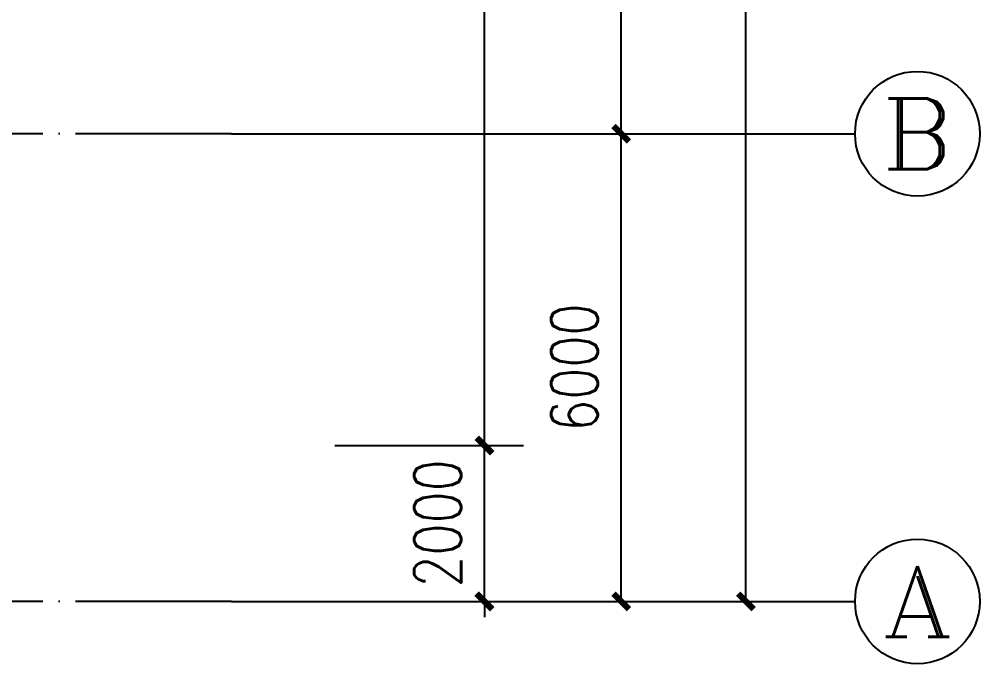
# Model space of a CAD drawing. Extents: x 3757684 to 3906284, y -130571 to 413559.
# Drawn here: x 3880018 to 3892340, y 118013 to 126282 of the extents above; entities that cross this region are included whole.
import ezdxf
from ezdxf.enums import TextEntityAlignment as Align

# ---------------------------------------------------------------- set-up
doc = ezdxf.new("R2010")
doc.units = 0
doc.header["$LTSCALE"] = 1000
doc.header["$MEASUREMENT"] = 0
doc.linetypes.add('DOTE', pattern=[2.42, 2, -0.2, 0.02, -0.2])
doc.layers.get('0').update_dxf_attribs({"color": 4, "linetype": 'CONTINUOUS'})
doc.layers.get('Defpoints').update_dxf_attribs({"linetype": 'CONTINUOUS'})
for name, color, linetype in [('AXIS', 3, 'CONTINUOUS'), ('AXIS_TEXT', 7, 'CONTINUOUS'), ('DOTE', 1, 'CONTINUOUS'), ('PUB_DIM', 3, 'CONTINUOUS')]:
    doc.layers.add(name, color=color, linetype=linetype)
doc.styles.add('_TCH_AXIS', font='COMPLEX', dxfattribs={"bigfont": 'GBCBIG'})
doc.styles.add('COMPLEX', font='COMPLEX')
doc.styles.add('DIM_FONT', font='SIMPLEX.shx', dxfattribs={"width": 0.8})
doc.dimstyles.new('DIMN200', dxfattribs={"dimscale": 2, "dimtxt": 300, "dimasz": 100, "dimexe": 250, "dimexo": 300, "dimgap": 150, "dimtad": 1, "dimdec": 0, "dimzin": 0, "dimdsep": 46, "dimtxsty": 'DIM_FONT', "dimblk": 'ARCHTICK', "dimcen": 0.09, "dimclrt": 7, "dimazin": 2, "dimtfac": 1, "dimtdec": 0, "dimtix": 1, "dimtmove": 2, "dimatfit": 3, "dimfxl": 0, "dimtolj": 1, "dimtzin": 0, "dimarcsym": 0})

# ---------------------------------------------------------------- blocks, each defined once
blk = doc.blocks.new('_ArchTick')
at = {"color": 0, "linetype": 'ByBlock', "const_width": 0.4}
blk.add_lwpolyline([(-0.5, -0.5), (0.5, 0.5)], dxfattribs=at)
blk = doc.blocks.new('*D89')
at = {"layer": 'Defpoints', "color": 0}
for p in [(3883466, 140813), (3885986, 140813), (3883466, 120813)]:
    blk.add_point(p, dxfattribs=at)
at = {"layer": 'PUB_DIM', "color": 0, "lineweight": -2}
for p, q in [((3884066, 140813), (3886486, 140813)), ((3885986, 120813), (3885986, 140813)), ((3884066, 120813), (3886486, 120813))]:
    blk.add_line(p, q, dxfattribs=at)
at = {"layer": 'PUB_DIM', "color": 0, "lineweight": -2, "xscale": 200, "yscale": 200, "zscale": 200}
for p, rotation in [((3885986, 140813), 90), ((3885986, 120813), 270)]:
    blk.add_blockref('_ArchTick', p, dxfattribs=dict(at, rotation=rotation))
at = {"layer": 'PUB_DIM', "color": 7, "insert": (3885386, 130813), "char_height": 600, "attachment_point": 5, "rotation": 90, "style": 'DIM_FONT'}
blk.add_mtext('\\A1;20000', dxfattribs=at)
blk = doc.blocks.new('*D90')
at = {"layer": 'Defpoints', "color": 0}
for p in [(3883466, 120813), (3885986, 120813), (3883466, 118813)]:
    blk.add_point(p, dxfattribs=at)
at = {"layer": 'PUB_DIM', "color": 0, "lineweight": -2}
for p, q in [((3885986, 120813), (3885986, 121013)), ((3884066, 120813), (3886486, 120813)), ((3885986, 118813), (3885986, 120813)), ((3884066, 118813), (3886486, 118813)), ((3885986, 118813), (3885986, 118613))]:
    blk.add_line(p, q, dxfattribs=at)
at = {"layer": 'PUB_DIM', "color": 0, "lineweight": -2, "xscale": 200, "yscale": 200, "zscale": 200}
for p, rotation in [((3885986, 120813), 270), ((3885986, 118813), 90)]:
    blk.add_blockref('_ArchTick', p, dxfattribs=dict(at, rotation=rotation))
at = {"layer": 'PUB_DIM', "color": 7, "insert": (3885386, 119813), "char_height": 600, "attachment_point": 5, "rotation": 90, "style": 'DIM_FONT'}
blk.add_mtext('\\A1;2000', dxfattribs=at)
blk = doc.blocks.new('*D154')
at = {"layer": 'AXIS', "color": 0, "lineweight": -2}
for p, q in [((3883340, 124813), (3888240, 124813)), ((3887740, 118813), (3887740, 124813)), ((3883340, 118813), (3888240, 118813))]:
    blk.add_line(p, q, dxfattribs=at)
at = {"layer": 'Defpoints', "color": 0}
for p in [(3882740, 124813), (3887740, 124813), (3882740, 118813)]:
    blk.add_point(p, dxfattribs=at)
at = {"layer": 'AXIS', "color": 0, "lineweight": -2, "xscale": 200, "yscale": 200, "zscale": 200}
for p, rotation in [((3887740, 124813), 90), ((3887740, 118813), 270)]:
    blk.add_blockref('_ArchTick', p, dxfattribs=dict(at, rotation=rotation))
at = {"layer": 'AXIS', "color": 7, "insert": (3887140, 121813), "char_height": 600, "attachment_point": 5, "rotation": 90, "style": 'DIM_FONT'}
blk.add_mtext('\\A1;6000', dxfattribs=at)
blk = doc.blocks.new('*D155')
at = {"layer": 'AXIS', "color": 0, "lineweight": -2}
for p, q in [((3883340, 130813), (3888240, 130813)), ((3887740, 124813), (3887740, 130813)), ((3883340, 124813), (3888240, 124813))]:
    blk.add_line(p, q, dxfattribs=at)
at = {"layer": 'Defpoints', "color": 0}
for p in [(3882740, 130813), (3887740, 130813), (3882740, 124813)]:
    blk.add_point(p, dxfattribs=at)
at = {"layer": 'AXIS', "color": 0, "lineweight": -2, "xscale": 200, "yscale": 200, "zscale": 200}
for p, rotation in [((3887740, 130813), 90), ((3887740, 124813), 270)]:
    blk.add_blockref('_ArchTick', p, dxfattribs=dict(at, rotation=rotation))
at = {"layer": 'AXIS', "color": 7, "insert": (3887140, 127813), "char_height": 600, "attachment_point": 5, "rotation": 90, "style": 'DIM_FONT'}
blk.add_mtext('\\A1;6000', dxfattribs=at)
blk = doc.blocks.new('*D158')
at = {"layer": 'AXIS', "color": 0, "lineweight": -2}
for p, q in [((3883340, 142813), (3889840, 142813)), ((3889340, 118813), (3889340, 142813)), ((3883340, 118813), (3889840, 118813))]:
    blk.add_line(p, q, dxfattribs=at)
at = {"layer": 'Defpoints', "color": 0}
for p in [(3882740, 142813), (3889340, 142813), (3882740, 118813)]:
    blk.add_point(p, dxfattribs=at)
at = {"layer": 'AXIS', "color": 0, "lineweight": -2, "xscale": 200, "yscale": 200, "zscale": 200}
for p, rotation in [((3889340, 142813), 90), ((3889340, 118813), 270)]:
    blk.add_blockref('_ArchTick', p, dxfattribs=dict(at, rotation=rotation))
at = {"layer": 'AXIS', "color": 7, "insert": (3888740, 130813), "char_height": 600, "attachment_point": 5, "rotation": 90, "style": 'DIM_FONT'}
blk.add_mtext('\\A1;24000', dxfattribs=at)
blk = doc.blocks.new('_AXISO')
blk.add_circle((0, 0), 0.5)
at = {"layer": 'AXIS_TEXT', "style": 'COMPLEX', "width": 1.041667}
blk.add_attdef('A', text='', height=0.56, dxfattribs=at).set_placement((-0.25, -0.28), (0.25, -0.28), align=Align.FIT)

msp = doc.modelspace()

# ---------------------------------------------------------------- linework, layer by layer
at = {"layer": 'AXIS'}
for p, q in [((3882739.8, 124812.8), (3890739.8, 124812.8)), ((3882739.8, 118812.8), (3890739.8, 118812.8))]:
    msp.add_line(p, q, dxfattribs=at)
at = {"layer": 'DOTE', "linetype": 'DOTE'}
for p, q in [((3882739.8, 124812.8, 0), (3784688, 124812.8, 0)), ((3882739.8, 118812.8, 0), (3784688, 118812.8, 0))]:
    msp.add_line(p, q, dxfattribs=at)

# ---------------------------------------------------------------- block references
at = {"layer": 'AXIS'}
ref = msp.add_blockref('_AXISO', (3891539.8, 124812.8), dxfattribs=dict(at, xscale=1600, yscale=1600, zscale=1600))
ref.add_attrib('A', 'B', dxfattribs={"layer": 'AXIS_TEXT', "height": 905.1, "style": '_TCH_AXIS', "width": 1.235294}).set_placement((3891087.3, 124360.2), (3891992.3, 124360.2), align=Align.FIT)
ref = msp.add_blockref('_AXISO', (3891539.8, 118812.8), dxfattribs=dict(at, xscale=1600, yscale=1600, zscale=1600))
ref.add_attrib('A', 'A', dxfattribs={"layer": 'AXIS_TEXT', "height": 905.1, "style": '_TCH_AXIS', "width": 1.166667}).set_placement((3891087.3, 118360.2), (3891992.3, 118360.2), align=Align.FIT)

# ---------------------------------------------------------------- dimensions: what is measured, and where the dimension line sits
for p1, p2, distance, picture, middle in [((3882739.8, 118812.8), (3882739.8, 142812.8), -6600, '*D158', (3888739.8, 130812.8)), ((3882739.8, 124812.8), (3882739.8, 130812.8), -5000, '*D155', (3887139.8, 127812.8)), ((3882739.8, 118812.8), (3882739.8, 124812.8), -5000, '*D154', (3887139.8, 121812.8))]:
    dim = msp.add_aligned_dim(p1=p1, p2=p2, distance=distance, dimstyle='DIMN200', dxfattribs=at)
    dim.commit()
    dim.dimension.update_dxf_attribs({"geometry": picture, "text_midpoint": middle})
at = {"layer": 'PUB_DIM'}
for p1, p2, picture, middle in [((3883465.6, 120812.8), (3883465.6, 140812.8), '*D89', (3885385.6, 130812.8)), ((3883465.6, 118812.8), (3883465.6, 120812.8), '*D90', (3885385.6, 119812.8))]:
    dim = msp.add_aligned_dim(p1=p1, p2=p2, distance=-2520, dimstyle='DIMN200', dxfattribs=at)
    dim.commit()
    dim.dimension.update_dxf_attribs({"geometry": picture, "text_midpoint": middle})

doc.saveas('drawing.dxf')
